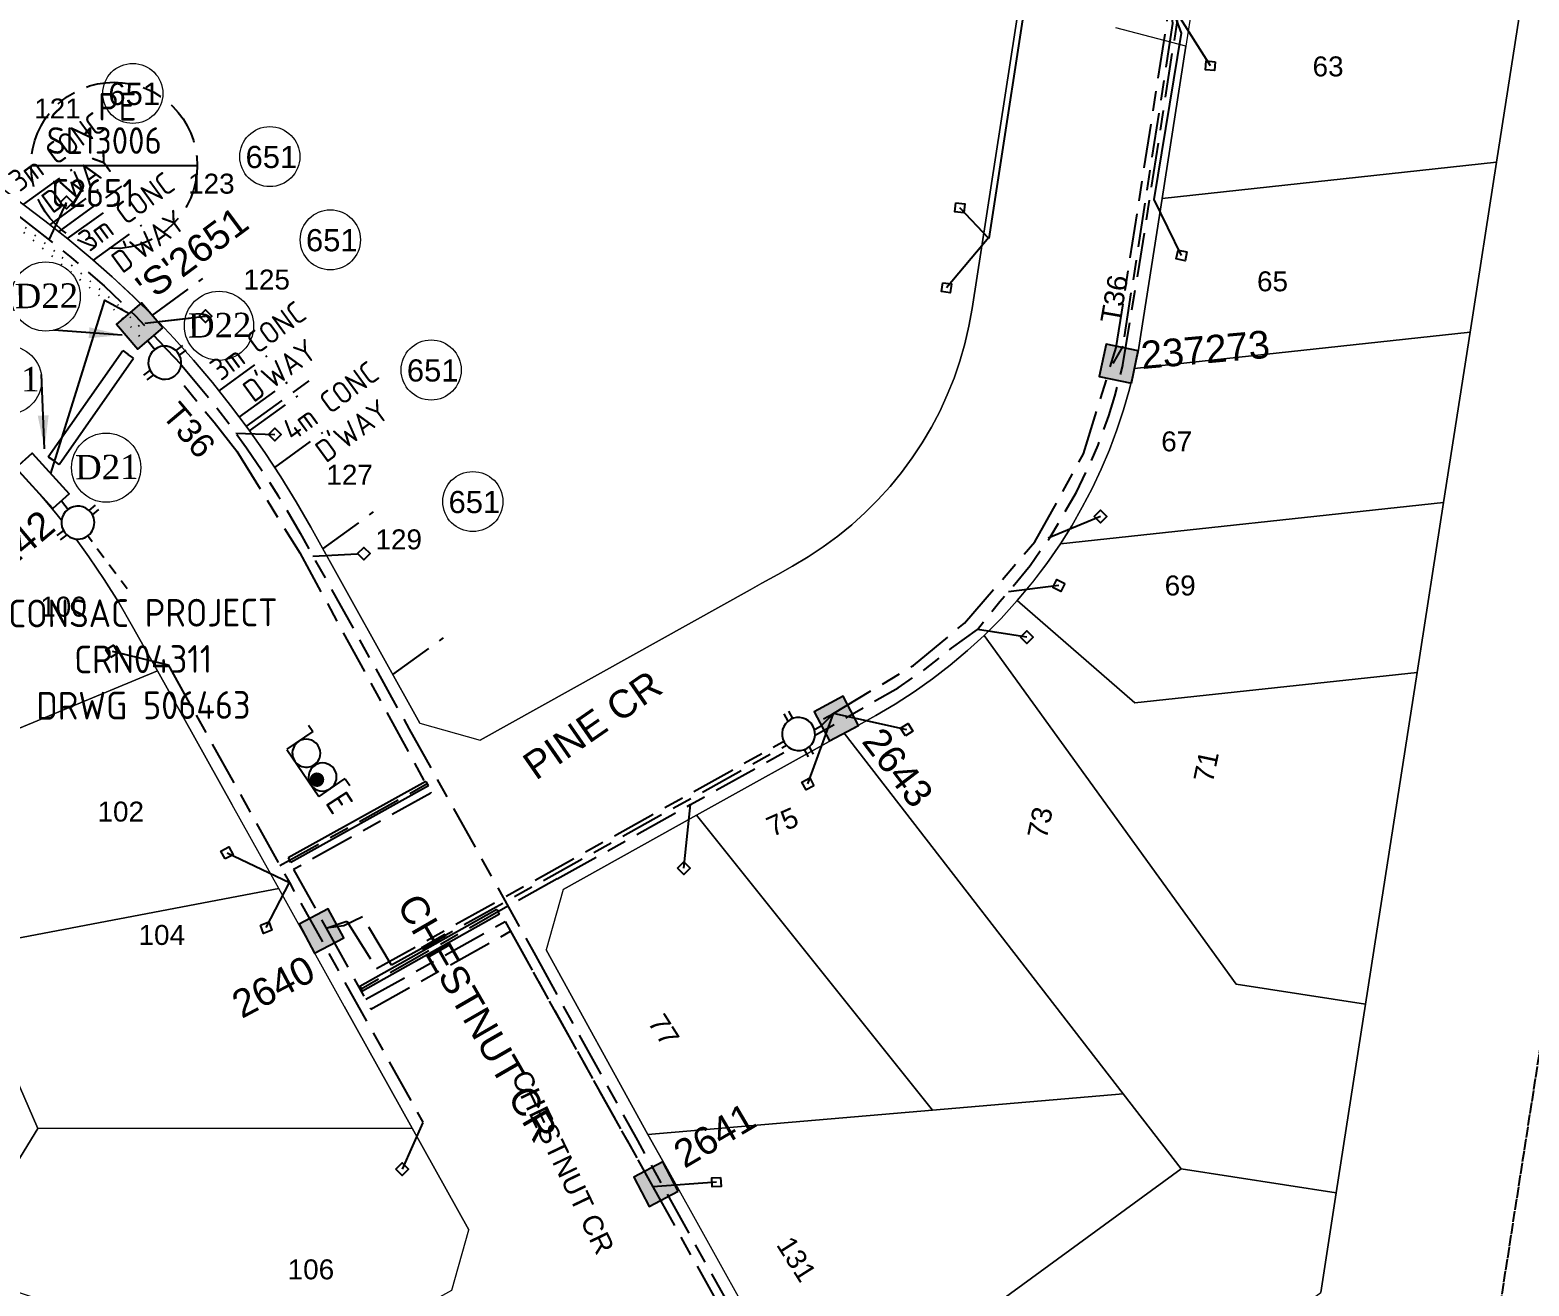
# Model space of a CAD drawing. Header units: metres. Extents: x 298214 to 299272, y 6265564 to 6266203.
# Drawn here: x 298861.9 to 298997.1, y 6265746.5 to 6265859.9 of the extents above; entities that cross this region are included whole.
import ezdxf
from ezdxf.enums import TextEntityAlignment as Align

# ---------------------------------------------------------------- set-up
doc = ezdxf.new("R2010")
doc.units = ezdxf.units.M
for name, pattern in [('Cable Exist OH', [1, 1, 0]), ('Cable Exist UG', [8.2, 4, -1.2, 1.8, -1.2]), ('Cable Remove', [2, 0, -2]), ('IECLCHAINA', [8.2, 4, -1.2, 1.8, -1.2]), ('IECLDOTA', [1.8, 1, -0.8])]:
    doc.linetypes.add(name, pattern=pattern)
doc.layers.get('0').update_dxf_attribs({"color": 6})
doc.layers.add('Cadastre Land Parcels_SP_EXT', color=9, linetype='Continuous', lineweight=5)
doc.layers.add('Cadastre Roads_SP_EXT', color=9, linetype='Continuous', lineweight=5)
for name, color, linetype in [('Duct_SP_NEW', 2, 'Continuous'), ('Equip_LV_EXT', 7, 'Continuous'), ('Equip_LV_NEW', 2, 'Continuous'), ('Equip_SP_LV_EXT', 7, 'Continuous'), ('Mains_LV_EXT', 7, 'Continuous'), ('Mains_LV_NEW_T84', 2, 'Continuous'), ('Mains_SL_EXT', 7, 'Continuous'), ('Notes_LV_MISC', 7, 'Continuous'), ('NOTES_SL_EXT', 7, 'Continuous'), ('Notes_SL_MISC', 7, 'Continuous'), ('Notes_SP_EXT', 7, 'Continuous'), ('Notes_SP_MISC', 7, 'Continuous'), ('Services_SP_EXT', 7, 'Continuous'), ('SupportsUG_SP_LV_NEW', 2, 'Continuous'), ('SupportsUG_SP_LV_SL_EXT', 7, 'Continuous'), ('Trench_SP_EXT', 7, 'Continuous'), ('UG_Details_SP_MISC', 7, 'Continuous')]:
    doc.layers.add(name, color=color, linetype=linetype)
doc.styles.add('COLUMN_LABEL', font='arial.ttf')
doc.styles.add('iecISOCP', font='isocp.shx')
doc.styles.add('iecNAME', font='times.ttf')
doc.styles.add('iecRoadName', font='arial.ttf', dxfattribs={"height": 3.5})
doc.styles.add('POLE_LABEL', font='arial.ttf')
doc.styles.get("Standard").update_dxf_attribs({"font": 'arial.ttf'})
doc.linetypes.add('IECLCABX1', pattern='A,7,-0.25,["x",Standard,S=2,R=0,X=0.2,Y=-0.8],-2.1', length=9.35)
doc.dimstyles.new('UGT1', dxfattribs={"dimtxt": 2.5, "dimasz": 2, "dimexe": 1.25, "dimexo": 0.625, "dimgap": 1, "dimtad": 1, "dimjust": 1, "dimlfac": 1000, "dimtxsty": 'iecISOCP', "dimblk1": 'M05', "dimblk2": 'NONE', "dimsah": 1, "dimcen": 0, "dimse1": 1, "dimse2": 1, "dimadec": 0, "dimazin": 0, "dimtfac": 1, "dimtmove": 0, "dimatfit": 3, "dimfxl": 1, "dimarcsym": 0})

# ---------------------------------------------------------------- blocks, each defined once
blk = doc.blocks.new('COLUMN_EXT')
blk.add_hatch(color=256).paths.add_polyline_path([(-1.49, 1.48), (-1.49, -1.49), (1.48, -1.49), (1.48, 1.48)])
blk.add_lwpolyline([(-1.49, -1.49), (1.48, -1.49), (1.48, 1.48), (-1.49, 1.48)], close=True)
for tag, height, style, flags, p in [('ASSET_NUM', 2.5, 'COLUMN_LABEL', 8, (2, 2)), ('STRUCTURE_PLANT_NUMBER', 0.2, 'POLE_LABEL', 9, (1.81, 0.03)), ('STREET_CODE', 0.2, 'COLUMN_LABEL', 9, (1.81, -0.2))]:
    blk.add_attdef(tag, text='', height=height, dxfattribs=dict(style=style, flags=flags)).set_placement(p, align=Align.MIDDLE_LEFT)
at = {"flags": 9}
for tag, p in [('COLUMN_TYPE', (1.81, -0.4)), ('OWNED_BY', (1.81, -0.6)), ('STATE', (1.81, -0.8)), ('USAGE', (1.81, -1)), ('LEGEND', (1.81, -1.2)), ('LOCATION', (1.81, -1.4)), ('STREETNAME', (1.81, -1.6)), ('SUBURB', (1.81, -1.8)), ('NOTES', (1.81, -2))]:
    blk.add_attdef(tag, text='', height=0.2, dxfattribs=at).set_placement(p, align=Align.MIDDLE_LEFT)
at = {"flags": 1}
blk.add_attdef('Z', (1.81, -2.35), '', height=0.2, dxfattribs=at)
blk = doc.blocks.new('CCP_EXT')
at = {"flags": 9}
for tag, p in [('LEGEND', (0, -1.4)), ('STATE', (0, -1.8)), ('LIFE_SUPPORT', (0, -1.6)), ('NOTES', (0, -2))]:
    blk.add_attdef(tag, text='', height=0.2, dxfattribs=at).set_placement(p, align=Align.MIDDLE_LEFT)
blk.add_wipeout([(0, 0.57), (0.57, 0), (0, -0.57), (-0.57, 0)])
blk.add_lwpolyline([(-0.57, 0), (0, 0.57), (0.57, 0), (0, -0.57), (-0.57, 0)])
at = {"flags": 1}
blk.add_attdef('Z', (0, 0), '', height=0.2, dxfattribs=at)
at = {"flags": 9}
for tag, p in [('CCP_TYPE', (0, 0)), ('CONSTRUCTED_VOLTAGE', (0, -0.2)), ('OPERATING_VOLTAGE', (0, -0.6)), ('ORIENTATION', (0, -0.8)), ('OWNED_BY', (0, -1)), ('NO_PHASES', (0, -0.4)), ('USAGE', (0, -1.2))]:
    blk.add_attdef(tag, text='', height=0.2, dxfattribs=at).set_placement(p, align=Align.MIDDLE_LEFT)
blk = doc.blocks.new('LV_UG_LINKS_OPEN_EXT')
for p, q in [((-0.25, 1.47), (-0.25, 2.22)), ((0.25, 1.47), (0.25, 2.22)), ((-0.25, -1.47), (-0.25, -2.22)), ((0.25, -1.47), (0.25, -2.22))]:
    blk.add_line(p, q)
at = {"flags": 9}
for tag, p in [('ACTUAL_STATUS', (0, 0)), ('CONSTRUCTED_VOLTAGE', (0, -0.2)), ('OPERATING_VOLTAGE', (0, -0.6)), ('ORIENTATION', (0, -0.8)), ('STATE', (0, -1)), ('SWITCH_TYPE', (0, -1.2)), ('NO_PHASES', (0, -0.4)), ('USAGE', (0, -1.4)), ('NOTES', (0, -1.6))]:
    blk.add_attdef(tag, text='', height=0.2, dxfattribs=at).set_placement(p, align=Align.MIDDLE_LEFT)
at = {"flags": 1}
blk.add_attdef('Z', (0, 0), '', height=0.2, dxfattribs=at)
blk.add_wipeout([(-0.25, 1.47), (-0.43, 1.43), (-0.61, 1.36), (-0.77, 1.28), (-0.93, 1.17), (-1.07, 1.05), (-1.19, 0.9), (-1.29, 0.75), (-1.38, 0.58), (-1.44, 0.4), (-1.48, 0.22), (-1.49, 0.03), (-1.49, -0.16), (-1.45, -0.34), (-1.4, -0.52), (-1.32, -0.69), (-1.23, -0.85), (-1.11, -1), (-0.98, -1.13), (-0.83, -1.24), (-0.66, -1.34), (-0.49, -1.41), (-0.31, -1.46), (-0.13, -1.49), (0.06, -1.49), (0.25, -1.47), (0.43, -1.43), (0.61, -1.36), (0.77, -1.28), (0.93, -1.17), (1.07, -1.05), (1.19, -0.9), (1.29, -0.75), (1.38, -0.58), (1.44, -0.4), (1.48, -0.22), (1.49, -0.03), (1.49, 0.16), (1.45, 0.34), (1.4, 0.52), (1.32, 0.69), (1.23, 0.85), (1.11, 1), (0.98, 1.13), (0.83, 1.24), (0.66, 1.34), (0.49, 1.41), (0.31, 1.46), (0.13, 1.49), (-0.06, 1.49)])
blk.add_lwpolyline([(0, -1.49, 1), (0, 1.49, 1)], format="xyb", close=True)
blk = doc.blocks.new('d2212')
at = {"layer": 'Notes_SP_EXT', "color": 1}
for p, q in [((298848.042, 6265874.283), (298848.502, 6265874.285)), ((298848.507, 6265874.285), (298848.511, 6265872.388)), ((298851.946, 6265873.521), (298851.942, 6265874.293)), ((298851.943, 6265874.293), (298852.443, 6265874.295)), ((298851.951, 6265872.396), (298851.946, 6265873.521)), ((298848.511, 6265872.384), (298851.951, 6265872.392))]:
    blk.add_line(p, q, dxfattribs=at)
for points in [[(298848.522, 6265873.233, 1), (298850.21, 6265873.23, 1)], [(298850.257, 6265873.233, 1), (298851.944, 6265873.23, 1)]]:
    blk.add_lwpolyline(points, format="xyb", close=True, dxfattribs=at)
at = {"layer": 'Notes_SP_MISC', "linetype": 'Continuous', "insert": (298852.94, 6265873.193), "char_height": 1.5, "width": 1.93709, "attachment_point": 5, "rotation": 358.65917, "style": 'iecISOCP'}
blk.add_mtext('E', dxfattribs=at)
blk = doc.blocks.new('PILLAR_NEW')
for tag, height, flags, p in [('ASSET_NUM', 2.5, 8, (2, 4)), ('STREET_CODE', 0.2, 9, (1.5, 2))]:
    blk.add_attdef(tag, text='', height=height, dxfattribs=dict(flags=flags)).set_placement(p, align=Align.MIDDLE_LEFT)
blk.add_wipeout([(-2.47, 0.99), (2.47, 0.99), (2.47, -0.99), (-2.47, -0.99)])
at = {"lineweight": -3}
blk.add_lwpolyline([(-2.47, 0.99), (2.47, 0.99), (2.47, -0.99), (-2.47, -0.99)], close=True, dxfattribs=at)
for tag, flags, p in [('OWNED_BY', 9, (1.5, 1.8)), ('OPERATED_BY', 9, (1.5, 1.6)), ('MAINTAINED_BY', 9, (1.5, 1.4)), ('STATE', 9, (1.5, 1.2)), ('SUPPORT_TYPE', 9, (1.5, 1)), ('SUBURB', 9, (1.5, 0.2)), ('STREETNAME', 9, (1.5, 0)), ('USAGE', 9, (1.5, 0.8)), ('LEGEND', 9, (1.5, 0.6)), ('PARENT', 9, (1.5, 0.4)), ('Z', 1, (1.5, -0.6)), ('LOCATION', 9, (1.5, -0.2)), ('NOTES', 9, (1.5, -0.4))]:
    blk.add_attdef(tag, text='', height=0.2, dxfattribs=dict(flags=flags)).set_placement(p, align=Align.MIDDLE_LEFT)
blk = doc.blocks.new('_None')
blk = doc.blocks.new('M05')
blk.add_hatch(color=256).paths.add_polyline_path([(-2, 0), (-0.701, -0.75), (-0.701, 0.75)])
at = {"color": 1}
blk.add_lwpolyline([(-0.701, 0.75), (-0.701, -0.75), (-2, 0)], close=True, dxfattribs=at)

msp = doc.modelspace()

# ---------------------------------------------------------------- hatches: boundary and pattern name
at = {"layer": 'Notes_SP_EXT'}
msp.add_hatch(color=256, dxfattribs=at).paths.add_polyline_path([(298887.12, 6265792.19, 0.398417), (298887.77, 6265791.57, 0.009417), (298887.82, 6265791.57, 0.4071), (298888.43, 6265792.26, 1)])

# ---------------------------------------------------------------- linework, layer by layer
at = {"layer": 'Cadastre Land Parcels_SP_EXT', "linetype": 'Continuous'}
msp.add_lwpolyline([(298822.72, 6265873.39), (298863.22, 6265842.65), (298865.3, 6265841.03), (298867.32, 6265839.35), (298869.29, 6265837.6), (298871.22, 6265835.81), (298873.08, 6265833.95), (298874.89, 6265832.04), (298876.65, 6265830.08), (298878.35, 6265828.06), (298879.98, 6265826), (298881.56, 6265823.89), (298883.07, 6265821.74), (298884.51, 6265819.54), (298885.9, 6265817.3), (298887.21, 6265815.01), (298897.05, 6265797.34), (298902.49, 6265795.79), (298926.84, 6265809.35), (298927.91, 6265809.95), (298929.34, 6265810.74), (298930.67, 6265811.5), (298932.07, 6265812.33), (298933.43, 6265813.23), (298934.75, 6265814.19), (298936.01, 6265815.23), (298937.22, 6265816.32), (298938.37, 6265817.47), (298939.46, 6265818.68), (298940.49, 6265819.94), (298941.46, 6265821.26), (298942.36, 6265822.62), (298943.19, 6265824.02), (298943.94, 6265825.46), (298944.62, 6265826.94), (298945.23, 6265828.46), (298945.76, 6265830), (298946.21, 6265831.56), (298946.58, 6265833.15), (298946.87, 6265834.75), (298951.15, 6265862.34)], dxfattribs=at)
for points in [[(298994.16, 6265847.94), (298996.85, 6265865.32), (298966.7, 6265862.06), (298966.14, 6265858.42), (298964, 6265844.67), (298994.16, 6265847.94)], [(298991.77, 6265832.6), (298994.16, 6265847.94), (298964, 6265844.67), (298962.09, 6265832.38), (298961.83, 6265830.84), (298961.51, 6265829.32), (298991.77, 6265832.6)], [(298989.38, 6265817.23), (298991.77, 6265832.6), (298961.51, 6265829.32), (298961.06, 6265827.45), (298960.53, 6265825.61), (298959.93, 6265823.79), (298959.25, 6265822), (298958.5, 6265820.23), (298957.69, 6265818.5), (298956.8, 6265816.8), (298955.85, 6265815.13), (298954.83, 6265813.51), (298989.38, 6265817.23)], [(298873.38, 6265802.06), (298871.15, 6265806.06), (298869.91, 6265808.2), (298868.59, 6265810.29), (298867.21, 6265812.34), (298865.75, 6265814.34), (298864.22, 6265816.28), (298862.63, 6265818.17), (298860.97, 6265820.01), (298859.25, 6265821.78), (298857.47, 6265823.5), (298839.26, 6265802.03), (298842.67, 6265796.79), (298846.51, 6265790.88), (298873.38, 6265802.06)], [(298987.01, 6265801.91), (298989.38, 6265817.23), (298954.83, 6265813.51), (298953.61, 6265811.74), (298952.31, 6265810.04), (298950.94, 6265808.39), (298961.55, 6265799.15), (298987.01, 6265801.91)], [(298950.94, 6265808.39), (298949.48, 6265806.78), (298947.94, 6265805.24), (298970.67, 6265773.78), (298982.35, 6265771.97), (298983.37, 6265778.55), (298983.77, 6265781.07), (298987.01, 6265801.91), (298961.55, 6265799.15), (298950.94, 6265808.39)], [(298982.35, 6265771.97), (298970.67, 6265773.78), (298947.94, 6265805.24), (298946.45, 6265803.87), (298944.89, 6265802.56), (298943.29, 6265801.32), (298941.63, 6265800.15), (298939.92, 6265799.05), (298938.17, 6265798.03), (298935.32, 6265796.44), (298960.5, 6265763.9), (298965.73, 6265757.12), (298979.71, 6265754.96), (298982.35, 6265771.97)], [(298880.11, 6265789.96), (298873.38, 6265802.06), (298846.51, 6265790.88), (298855.56, 6265776.95), (298884.33, 6265782.4), (298880.11, 6265789.96)], [(298960.5, 6265763.9), (298935.32, 6265796.44), (298922, 6265789.02), (298943.29, 6265762.42), (298960.5, 6265763.9)], [(298943.29, 6265762.42), (298922, 6265789.02), (298909.99, 6265782.33), (298908.44, 6265776.89), (298917.62, 6265760.21), (298943.29, 6265762.42)], [(298890.22, 6265771.81), (298884.33, 6265782.4), (298855.56, 6265776.95), (298862.61, 6265760.75), (298896.36, 6265760.78), (298890.22, 6265771.81)], [(298862.61, 6265760.75), (298855.56, 6265776.95), (298826.19, 6265769.6), (298826.49, 6265768.08), (298826.7, 6265766.55), (298826.83, 6265765.01), (298826.86, 6265763.47), (298826.81, 6265761.93), (298826.66, 6265760.39), (298826.43, 6265758.86), (298826.11, 6265757.35), (298854.74, 6265747.99), (298862.61, 6265760.75)], [(298965.73, 6265757.12), (298960.5, 6265763.9), (298943.29, 6265762.42), (298917.62, 6265760.21), (298919.2, 6265757.39), (298926.96, 6265743.43), (298929.88, 6265738.2), (298930.24, 6265737.55), (298930.59, 6265736.89), (298930.94, 6265736.24), (298931.28, 6265735.57), (298931.62, 6265734.91), (298931.95, 6265734.24), (298932.28, 6265733.58), (298932.6, 6265732.9), (298965.73, 6265757.12)], [(298896.36, 6265760.78), (298862.61, 6265760.75), (298854.74, 6265747.99), (298885.56, 6265737.83), (298887.01, 6265738.82), (298888.49, 6265739.76), (298890, 6265740.64), (298899.93, 6265746.17), (298901.48, 6265751.61), (298896.36, 6265760.78)], [(298978.31, 6265745.97), (298979.71, 6265754.96), (298965.73, 6265757.12), (298932.6, 6265732.9), (298933.05, 6265731.94), (298933.48, 6265730.96), (298933.92, 6265729.98), (298934.33, 6265729), (298934.73, 6265728.01), (298935.12, 6265727.01), (298935.51, 6265726.02), (298935.87, 6265725.01), (298936.24, 6265724), (298936.57, 6265722.99), (298936.91, 6265721.97), (298937.22, 6265720.95), (298937.54, 6265719.93), (298937.82, 6265718.9), (298938.11, 6265717.87), (298938.37, 6265716.84), (298978.31, 6265745.97)]]:
    msp.add_lwpolyline(points, close=True, dxfattribs=at)
at = {"layer": 'Cadastre Land Parcels_SP_EXT'}
for centre in [(298871.16, 6265854.14), (298883.52, 6265848.44), (298888.98, 6265840.93), (298898.07, 6265829.19), (298901.83, 6265817.32)]:
    msp.add_circle(centre, 2.71, dxfattribs=at)
at = {"layer": 'Cadastre Roads_SP_EXT', "linetype": 'Continuous'}
for points in [[(299011.16, 6265957.36), (299008.76, 6265942.03), (299006.39, 6265926.69), (299004.01, 6265911.35), (299001.62, 6265896.01), (298999.24, 6265880.67), (298996.85, 6265865.33), (298994.16, 6265847.94), (298991.77, 6265832.6), (298989.38, 6265817.23), (298987.01, 6265801.91), (298983.77, 6265781.07), (298983.37, 6265778.55), (298982.35, 6265771.97), (298979.71, 6265754.96), (298978.31, 6265745.97)], [(298919.16, 6265757.38), (298919.2, 6265757.39), (298917.62, 6265760.21), (298908.44, 6265776.89)]]:
    msp.add_lwpolyline(points, dxfattribs=at)
at = {"layer": 'Mains_LV_EXT', "linetype": 'Cable Remove', "ltscale": 0.5}
msp.add_lwpolyline([(298844.87, 6265854.08), (298861.31, 6265841.6), (298868.64, 6265835.48), (298872.34, 6265831.68)], dxfattribs=at)
at = {"layer": 'Mains_SL_EXT', "linetype": 'Cable Remove', "ltscale": 0.5}
msp.add_lwpolyline([(298871.78, 6265833.1), (298871.76, 6265833.12), (298869.88, 6265835), (298867.39, 6265837.15), (298864.13, 6265839.91), (298860.49, 6265842.85), (298846.77, 6265853.3), (298844.87, 6265854.08)], dxfattribs=at)
at = {"layer": 'Mains_SL_EXT', "linetype": 'Cable Exist OH'}
msp.add_lwpolyline([(298998.33, 6265769.62), (298988.39, 6265705.63), (298978.19, 6265639.99)], dxfattribs=at)
at = {"layer": 'Notes_SL_MISC', "color": 7, "linetype": 'Continuous'}
msp.add_line((298861.98, 6265847.65), (298876.98, 6265847.65), dxfattribs=at)
at = {"layer": 'Notes_SP_EXT', "lineweight": 0}
for centre in [(298863.31, 6265835.82), (298859.83, 6265828.28)]:
    msp.add_circle(centre, 3.12, dxfattribs=at)
at = {"layer": 'Notes_SP_MISC', "color": 7, "linetype": 'Cable Exist UG'}
for p, q in [((298864.51, 6265841.68), (298870.16, 6265845.77)), ((298867.63, 6265839.11), (298871.99, 6265842.26)), ((298878.94, 6265827.32), (298883.29, 6265830.47)), ((298881.4, 6265824.1), (298887.07, 6265828.2)), ((298880.77, 6265824.94), (298885.12, 6265828.1)), ((298894.62, 6265801.71), (298899.2, 6265805.02))]:
    msp.add_line(p, q, dxfattribs=at)
at = {"layer": 'Services_SP_EXT'}
msp.add_lwpolyline([(298964.67, 6265862.39), (298963, 6265862.2), (298961.64, 6265862.52), (298962.12, 6265865.14), (298952.5, 6265867.85), (298948.37, 6265841.04)], dxfattribs=at)
at = {"layer": 'UG_Details_SP_MISC'}
for p, q in [((298897.58, 6265792.07), (298885.19, 6265785.17)), ((298897.58, 6265792.07), (298897.7, 6265791.86)), ((298897.82, 6265791.66), (298897.7, 6265791.86)), ((298897.82, 6265791.66), (298885.42, 6265784.75)), ((298885.19, 6265785.17), (298885.3, 6265784.96)), ((298885.42, 6265784.75), (298885.3, 6265784.96)), ((298904.01, 6265780.53), (298891.65, 6265773.56)), ((298904.25, 6265780.11), (298891.88, 6265773.14)), ((298904.01, 6265780.53), (298904.13, 6265780.32)), ((298904.25, 6265780.11), (298904.13, 6265780.32)), ((298891.65, 6265773.56), (298891.76, 6265773.35)), ((298891.88, 6265773.14), (298891.76, 6265773.35))]:
    msp.add_line(p, q, dxfattribs=at)
at = {"layer": 'UG_Details_SP_MISC', "color": 7, "linetype": 'Cable Exist UG', "flags": 128}
for points in [[(298896.09, 6265796.8), (298907.48, 6265776.36)], [(298884.43, 6265784.48), (298898.57, 6265792.35)], [(298909.45, 6265783.29), (298905, 6265780.81)], [(298905, 6265780.81), (298890.83, 6265772.82)]]:
    msp.add_lwpolyline(points, dxfattribs=at)

# ---------------------------------------------------------------- block references
at = {"layer": 'Notes_SP_EXT', "color": 7, "linetype": 'Cable Exist UG', "xscale": 1.5, "yscale": 1.5, "zscale": 1.5, "rotation": 304.2504732711663}
msp.add_blockref('d2212', (-7722323.27, 1346570.6), dxfattribs=at)
at = {"layer": 'SupportsUG_SP_LV_SL_EXT'}
ref = msp.add_blockref('COLUMN_EXT', (298871.78, 6265833.16), dxfattribs=dict(at, rotation=130.5927008421155))
ref.add_attrib('ASSET_NUM', "'S'2651", dxfattribs={"layer": '0', "height": 2.5, "rotation": 36.5324, "style": 'COLUMN_LABEL'}).set_placement((298873.1, 6265834.66), align=Align.BOTTOM_LEFT)
ref = msp.add_blockref('COLUMN_EXT', (298960.09, 6265829.77), dxfattribs=dict(at, rotation=78.08141508088399))
ref.add_attrib('ASSET_NUM', '237273', dxfattribs={"layer": '0', "height": 2.5, "rotation": 5.0754, "style": 'COLUMN_LABEL'}).set_placement((298962.09, 6265830.52), align=Align.MIDDLE_LEFT)
ref = msp.add_blockref('COLUMN_EXT', (298934.62, 6265797.75), dxfattribs=dict(at, rotation=27.99826475168089))
ref.add_attrib('ASSET_NUM', '2643', dxfattribs={"layer": '0', "height": 2.5, "rotation": 307.3181, "style": 'COLUMN_LABEL'}).set_placement((298938.82, 6265797.18), align=Align.TOP_LEFT)
ref = msp.add_blockref('COLUMN_EXT', (298888.18, 6265778.57), dxfattribs=dict(at, rotation=297.9538365020563))
ref.add_attrib('ASSET_NUM', '2640', dxfattribs={"layer": '0', "height": 2.5, "rotation": 27.9901, "style": 'COLUMN_LABEL'}).set_placement((298887.26, 6265775.38), align=Align.MIDDLE_RIGHT)
ref = msp.add_blockref('COLUMN_EXT', (298918.35, 6265755.74), dxfattribs=dict(at, rotation=117.8815866842975))
ref.add_attrib('ASSET_NUM', '2641', dxfattribs={"layer": '0', "height": 2.5, "rotation": 30.5027, "style": 'COLUMN_LABEL'}).set_placement((298919.65, 6265759.26), align=Align.TOP_LEFT)

# ---------------------------------------------------------------- texts
at = {"layer": 'Cadastre Land Parcels_SP_EXT'}
for s, height, p in [('63', 1.8, (298977.57, 6265855.68)), ('651', 2, (298868.96, 6265853.1)), ('121', 1.8, (298862.27, 6265851.88)), ('651', 2, (298881.33, 6265847.41)), ('123', 1.8, (298876.15, 6265845.1)), ('651', 2, (298886.78, 6265839.9)), ('125', 1.8, (298881.14, 6265836.45)), ('65', 1.8, (298972.56, 6265836.29)), ('651', 2, (298895.88, 6265828.15)), ('67', 1.8, (298963.92, 6265821.85)), ('127', 1.8, (298888.62, 6265818.84)), ('651', 2, (298899.64, 6265816.28)), ('129', 1.8, (298893.05, 6265813.01)), ('69', 1.8, (298964.23, 6265808.85)), ('100', 1.8, (298862.81, 6265806.94)), ('102', 1.8, (298867.98, 6265788.45)), ('104', 1.8, (298871.68, 6265777.32)), ('106', 1.8, (298885.13, 6265747.15))]:
    msp.add_text(s, height=height, dxfattribs=at).set_placement(p)
for s, rotation, p in [('71', 78.0509, (298968.56, 6265791.87)), ('75', 23.8739, (298928.83, 6265787.04)), ('73', 78.0849, (298953.58, 6265786.8)), ('77', 302.3718, (298917.55, 6265770.34)), ('131', 302.3474, (298929.15, 6265750.27))]:
    msp.add_text(s, height=1.8, rotation=rotation, dxfattribs=at).set_placement(p)
at = {"layer": 'Cadastre Roads_SP_EXT', "color": 1}
for s, rotation, p in [('PINE CR', 34.7441, (298907.51, 6265792.11)), ('CHESTNUT CR', 299.9934, (298894.92, 6265780.97))]:
    msp.add_text(s, height=2.5, rotation=rotation, dxfattribs=at).set_placement(p)
at = {"layer": 'Cadastre Roads_SP_EXT'}
msp.add_text('CHESTNUT CR', height=1.8, rotation=295.6024, dxfattribs=at).set_placement((298905.26, 6265765.46))
at = {"layer": 'Mains_LV_EXT'}
for height, rotation, p in [(1.8, 80.0501, (298960.19, 6265833.31)), (2.2, 310.1492, (298873.69, 6265825.09))]:
    msp.add_text('T36', height=height, rotation=rotation, dxfattribs=at).set_placement(p)
at = {"layer": 'NOTES_SL_EXT', "insert": (298868.03, 6265854.19), "char_height": 2.5, "width": 5.0547, "attachment_point": 1, "style": 'iecRoadName'}
msp.add_mtext('{\\Fisocp|c0;PE}', dxfattribs=at)
at = {"layer": 'Notes_SL_MISC', "insert": (298863.41, 6265851.09), "char_height": 2.4, "width": 13.6426, "attachment_point": 1, "style": 'iecRoadName'}
msp.add_mtext('{\\Fisocp|c0;SL13006}', dxfattribs=at)
at = {"layer": 'Notes_SP_EXT', "style": 'iecNAME'}
for s, p in [('D22', (298860.52, 6265834.76)), ('D21', (298857.03, 6265827.21))]:
    msp.add_text(s, height=2.2, rotation=0.5671, dxfattribs=at).set_placement(p)

# ---------------------------------------------------------------- leaders
at = {"layer": 'Notes_SP_EXT', "lineweight": 0}
msp.add_leader([(298870.21, 6265832.34), (298864.04, 6265832.77)], dimstyle='UGT1', override={"dimasz": 3, "dimgap": 1, "dimtad": 0}, dxfattribs=at)

# ---------------------------------------------------------------- next in the draw order: block references
at = {"layer": 'Services_SP_EXT'}
for p, rotation in [((298968.35, 6265856.64), 219.5967349230567), ((298945.75, 6265843.82), 309.0729676699514), ((298965.76, 6265839.53), 212.4446283995785), ((298944.55, 6265836.61), 306.876843788157), ((298954.69, 6265809.75), 199.2313510939989), ((298869.29, 6265803.81), 76.75309842610042), ((298940.97, 6265796.74), 77.634128672115), ((298932.05, 6265791.85), 163.2364932192893), ((298879.66, 6265785.62), 73.62129221524872), ((298883.19, 6265778.88), 335.7208635102152), ((298923.8, 6265755.92), 228.2887741306826)]:
    msp.add_blockref('CCP_EXT', p, dxfattribs=dict(at, rotation=rotation))
for p in [(298877.73, 6265834.05), (298958.43, 6265815.98), (298891.99, 6265812.62), (298951.8, 6265805.09), (298920.86, 6265784.24), (298895.45, 6265757.1)]:
    msp.add_blockref('CCP_EXT', p, dxfattribs=at)

# ---------------------------------------------------------------- next in the draw order: linework, layer by layer
at = {"layer": 'Cadastre Roads_SP_EXT', "linetype": 'Continuous'}
for points in [[(298897.05, 6265797.34), (298887.21, 6265815.01), (298885.9, 6265817.3), (298884.52, 6265819.54), (298883.07, 6265821.74), (298881.56, 6265823.89), (298879.98, 6265826), (298878.35, 6265828.06), (298876.65, 6265830.08), (298874.89, 6265832.04), (298873.08, 6265833.95), (298871.22, 6265835.8), (298869.29, 6265837.6), (298867.32, 6265839.35), (298865.3, 6265841.03), (298863.22, 6265842.65), (298822.72, 6265873.39), (298822.72, 6265873.39)], [(298951.15, 6265862.34), (298946.87, 6265834.75), (298946.58, 6265833.15), (298946.21, 6265831.56), (298945.76, 6265830), (298945.23, 6265828.46), (298944.62, 6265826.94), (298943.94, 6265825.46), (298943.19, 6265824.02), (298942.36, 6265822.62), (298941.46, 6265821.26), (298940.5, 6265819.94), (298939.46, 6265818.68), (298938.37, 6265817.47), (298937.22, 6265816.32), (298936.01, 6265815.22), (298934.75, 6265814.19), (298933.43, 6265813.23), (298932.07, 6265812.33), (298930.67, 6265811.5), (298929.34, 6265810.74), (298927.91, 6265809.95), (298926.84, 6265809.35), (298902.49, 6265795.79), (298902.49, 6265795.79)], [(298909.99, 6265782.33), (298922, 6265789.02), (298935.32, 6265796.44), (298938.17, 6265798.03), (298939.92, 6265799.05), (298941.63, 6265800.15), (298943.29, 6265801.32), (298944.89, 6265802.56), (298946.45, 6265803.87), (298947.94, 6265805.24), (298949.48, 6265806.78), (298950.94, 6265808.39), (298952.31, 6265810.03), (298953.61, 6265811.74), (298954.83, 6265813.51), (298955.85, 6265815.13), (298956.8, 6265816.8), (298957.69, 6265818.5), (298958.5, 6265820.23), (298959.25, 6265822), (298959.93, 6265823.79), (298960.53, 6265825.61), (298961.06, 6265827.45), (298961.51, 6265829.32), (298961.83, 6265830.84), (298962.09, 6265832.38), (298964, 6265844.67), (298966.14, 6265858.42), (298959.82, 6265860.07)], [(298811.17, 6265859.08), (298819.03, 6265853.11), (298834.96, 6265841.02), (298852.11, 6265828), (298853.94, 6265826.56), (298855.73, 6265825.05), (298857.47, 6265823.5), (298859.25, 6265821.78), (298860.97, 6265820.01), (298862.63, 6265818.17), (298864.22, 6265816.28), (298865.75, 6265814.34), (298867.21, 6265812.34), (298868.59, 6265810.29), (298869.91, 6265808.2), (298871.15, 6265806.06), (298873.38, 6265802.06), (298880.11, 6265789.96), (298880.13, 6265789.97)], [(298890.22, 6265771.81), (298896.36, 6265760.78), (298901.48, 6265751.61), (298901.48, 6265751.61)]]:
    msp.add_lwpolyline(points, dxfattribs=at)
at = {"layer": 'Mains_LV_EXT', "linetype": 'Cable Exist UG'}
for points in [[(298934.31, 6265798.18), (298941.58, 6265802.54), (298946.19, 6265806.36), (298952.52, 6265813.69), (298956.92, 6265821.62), (298959.86, 6265831.22), (298964.72, 6265862.38)], [(298872.51, 6265831.82), (298878.49, 6265824.47), (298880.54, 6265821.86), (298886.22, 6265812.69), (298898.04, 6265791.02), (298885.66, 6265784.12), (298888.61, 6265778.82)], [(298888.61, 6265778.82), (298890.48, 6265779.46), (298893.14, 6265775.18), (298934.35, 6265798.2)], [(298888.61, 6265778.82), (298892.17, 6265772.42), (298904.74, 6265779.42), (298918.07, 6265755.49)], [(298918.07, 6265755.49), (298930.51, 6265733.15), (298934.92, 6265721.72), (298937.43, 6265712.13), (298938.64, 6265702.8)]]:
    msp.add_lwpolyline(points, dxfattribs=at)
at = {"layer": 'Mains_SL_EXT', "linetype": 'Cable Exist UG'}
for points in [[(298964.72, 6265862.38), (298964.95, 6265860.45), (298960.45, 6265831.35), (298959.55, 6265829.78)], [(298934.35, 6265798.2), (298933.19, 6265797.02), (298894.5, 6265775.48), (298891.88, 6265779.86), (298890.21, 6265779.04), (298888.61, 6265778.82)], [(298888.61, 6265778.82), (298892.64, 6265771.53), (298905.23, 6265778.55), (298918.07, 6265755.49)], [(298918.07, 6265755.49), (298930.51, 6265733.15), (298934.32, 6265723.29), (298937.43, 6265712.13), (298938.61, 6265702.83)]]:
    msp.add_lwpolyline(points, dxfattribs=at)
at = {"layer": 'Notes_SP_MISC', "color": 7, "linetype": 'Cable Exist UG'}
for p, q in [((298872.91, 6265834.12), (298877.49, 6265837.44)), ((298888.3, 6265813.06), (298892.87, 6265816.38))]:
    msp.add_line(p, q, dxfattribs=at)
at = {"layer": 'Services_SP_EXT'}
for points in [[(298965.76, 6265839.53), (298963.27, 6265844.56), (298965.75, 6265859.58), (298964.72, 6265862.38)], [(298968.35, 6265856.64), (298964.72, 6265862.38)], [(298948.37, 6265841.04), (298945.75, 6265843.82)], [(298948.38, 6265841.13), (298944.55, 6265836.61)], [(298872.26, 6265833.41), (298877.73, 6265834.05)], [(298958.43, 6265815.98), (298953.72, 6265814.03)], [(298954.69, 6265809.75), (298950.15, 6265809.19)], [(298951.8, 6265805.09), (298947.36, 6265805.79)], [(298869.29, 6265803.81), (298874.34, 6265802.59)], [(298932.05, 6265791.85), (298934.35, 6265798.2)], [(298940.97, 6265796.74), (298934.35, 6265798.2)], [(298920.86, 6265784.24), (298921.46, 6265789.98)], [(298879.66, 6265785.62), (298885.29, 6265782.94)], [(298883.19, 6265778.88), (298885.29, 6265782.94)], [(298897.32, 6265761.31), (298895.45, 6265757.1)], [(298923.8, 6265755.92), (298918.07, 6265755.49)]]:
    msp.add_lwpolyline(points, dxfattribs=at)
at = {"layer": 'Trench_SP_EXT', "linetype": 'Cable Exist UG'}
for points in [[(298872.26, 6265833.41), (298877.73, 6265834.05)], [(298887.41, 6265812.4), (298891.99, 6265812.62)]]:
    msp.add_lwpolyline(points, dxfattribs=at)
at = {"layer": 'UG_Details_SP_MISC', "color": 7, "linetype": 'Cable Exist UG', "flags": 128}
for points in [[(298960.43, 6265829.5), (298961.96, 6265838.7), (298962.92, 6265844.84), (298965.05, 6265858.59), (298966.36, 6265867.03), (298967.97, 6265877.38), (298970.38, 6265892.92), (298972.77, 6265908.26)], [(298909.45, 6265783.29), (298921.46, 6265789.98), (298928.12, 6265793.69), (298934.71, 6265797.36), (298940.19, 6265800.53), (298942.63, 6265802.2), (298945.01, 6265804.09), (298947.36, 6265805.79), (298949.37, 6265808.29), (298950.08, 6265809.11), (298952.09, 6265811.56), (298953.9, 6265814.11), (298956.27, 6265818.17), (298957.5, 6265820.69), (298958.23, 6265822.4), (298959.18, 6265825.05), (298959.74, 6265826.83), (298960.45, 6265829.59)], [(298874.34, 6265802.59), (298885.29, 6265782.94), (298897.32, 6265761.32)], [(298907.48, 6265776.36), (298916.67, 6265759.67), (298926, 6265742.9), (298929.79, 6265736.05), (298931.6, 6265732.44), (298935.2, 6265723.62), (298936.48, 6265719.62), (298937.3, 6265716.58), (298939.05, 6265708.09), (298939.66, 6265702.92)]]:
    msp.add_lwpolyline(points, dxfattribs=at)

# ---------------------------------------------------------------- next in the draw order: texts
at = {"layer": 'Notes_SP_EXT', "lineweight": 0, "insert": (298883.43, 6265830.49), "char_height": 2, "width": 15.0675, "attachment_point": 5, "rotation": 36.1654, "style": 'iecISOCP'}
msp.add_mtext("3m CONC D'WAY", dxfattribs=at)

# ---------------------------------------------------------------- next in the draw order: block references
at = {"layer": 'Equip_LV_EXT', "rotation": 307.0828094865965}
msp.add_blockref('LV_UG_LINKS_OPEN_EXT', (298874.04, 6265829.85), dxfattribs=at)
at = {"layer": 'Equip_SP_LV_EXT', "rotation": 29.56689569203912}
msp.add_blockref('LV_UG_LINKS_OPEN_EXT', (298931.21, 6265796.35), dxfattribs=at)
at = {"layer": 'SupportsUG_SP_LV_NEW'}
ref = msp.add_blockref('PILLAR_NEW', (298863.02, 6265819.19), dxfattribs=dict(at, rotation=132.2045782360898))
ref.add_attrib('ASSET_NUM', "'S'152142", dxfattribs={"height": 2.5, "rotation": 40}).set_placement((298851.82, 6265805.92), align=Align.MIDDLE_LEFT)

# ---------------------------------------------------------------- next in the draw order: linework, layer by layer
at = {"layer": 'Duct_SP_NEW'}
for p, q in [((298863.54, 6265821.35), (298870.25, 6265830.94)), ((298870.25, 6265830.94), (298870.74, 6265830.6)), ((298864.52, 6265820.66), (298871.24, 6265830.25)), ((298871.24, 6265830.25), (298870.74, 6265830.6)), ((298863.54, 6265821.35), (298864.03, 6265821.01)), ((298864.52, 6265820.66), (298864.03, 6265821.01))]:
    msp.add_line(p, q, dxfattribs=at)
at = {"layer": 'Mains_LV_NEW_T84', "color": 2, "linetype": 'IECLCABX1', "flags": 128}
msp.add_lwpolyline([(298863.76, 6265819.86), (298868.64, 6265835.48), (298870.82, 6265834.28)], dxfattribs=at)
at = {"layer": 'Mains_LV_NEW_T84', "color": 2, "linetype": 'IECLDOTA', "flags": 128}
msp.add_lwpolyline([(298864.73, 6265817.4), (298870.65, 6265809.48)], dxfattribs=at)
at = {"layer": 'Notes_LV_MISC', "lineweight": 0}
msp.add_circle((298878.94, 6265833.18), 3.12, dxfattribs=at)
at = {"layer": 'UG_Details_SP_MISC', "color": 7, "linetype": 'Cable Exist UG', "flags": 128}
for points in [[(298788.92, 6265897.7), (298794.37, 6265893.54), (298798.91, 6265890.09), (298802.38, 6265887.46), (298812.22, 6265879.99), (298815.74, 6265877.32), (298822.06, 6265872.52), (298842.31, 6265857.15), (298862.54, 6265841.79), (298865.61, 6265839.34), (298868.57, 6265836.78), (298871.37, 6265834.1), (298875.48, 6265829.73)], [(298875.44, 6265829.78), (298878.3, 6265826.34), (298879.89, 6265824.29), (298881.41, 6265822.18), (298882.87, 6265820.03), (298884.27, 6265817.83), (298884.95, 6265816.73), (298886.25, 6265814.47), (298891.17, 6265805.64), (298896.09, 6265796.8)]]:
    msp.add_lwpolyline(points, dxfattribs=at)

# ---------------------------------------------------------------- next in the draw order: texts
at = {"layer": 'Equip_LV_NEW', "linetype": 'Continuous', "insert": (298872.1, 6265803.1), "char_height": 2.5, "width": 26.9995, "attachment_point": 5, "rotation": 0.2778, "style": 'iecISOCP'}
msp.add_mtext('CONSAC PROJECT CRN04311\\PDRWG 506463', dxfattribs=at)
at = {"layer": 'Notes_LV_MISC', "style": 'iecNAME'}
for s, p in [('D22', (298876.15, 6265832.11)), ('D21', (298865.97, 6265819.31))]:
    msp.add_text(s, height=2.2, rotation=0.5671, dxfattribs=at).set_placement(p)

# ---------------------------------------------------------------- next in the draw order: leaders
at = {"layer": 'Notes_SP_EXT', "lineweight": 0}
msp.add_leader([(298863.2, 6265822.09), (298862.94, 6265828.79)], dimstyle='UGT1', override={"dimasz": 3, "dimgap": 1, "dimtad": 0}, dxfattribs=at)

# ---------------------------------------------------------------- next in the draw order: block references
at = {"layer": 'Equip_LV_NEW', "rotation": 308.1197452155854}
msp.add_blockref('LV_UG_LINKS_OPEN_EXT', (298866.21, 6265815.42), dxfattribs=at)
at = {"layer": 'Services_SP_EXT'}
for p in [(298865.17, 6265844.31), (298883.96, 6265823.37)]:
    msp.add_blockref('CCP_EXT', p, dxfattribs=at)

# ---------------------------------------------------------------- next in the draw order: linework, layer by layer
at = {"layer": 'Notes_LV_MISC', "lineweight": 0}
msp.add_circle((298868.76, 6265820.38), 3.12, dxfattribs=at)
at = {"layer": 'Notes_SL_MISC', "color": 7, "linetype": 'IECLCHAINA'}
msp.add_circle((298869.48, 6265847.65), 7.5, dxfattribs=at)
at = {"layer": 'Notes_SP_MISC', "color": 7, "linetype": 'Cable Exist UG'}
for p, q in [((298861.34, 6265844.14), (298865.69, 6265847.29)), ((298863.73, 6265842.32), (298868.08, 6265845.47)), ((298865.28, 6265841.04), (298869.64, 6265844.19)), ((298881.7, 6265823.7), (298886.05, 6265826.85)), ((298883.96, 6265820.39), (298888.31, 6265823.55))]:
    msp.add_line(p, q, dxfattribs=at)
at = {"layer": 'Services_SP_EXT'}
msp.add_lwpolyline([(298863.63, 6265840.92), (298865.17, 6265844.31)], dxfattribs=at)
at = {"layer": 'Trench_SP_EXT', "linetype": 'Cable Exist UG'}
for points in [[(298863.63, 6265840.92), (298865.17, 6265844.31)], [(298880.46, 6265823.5), (298883.96, 6265823.37)]]:
    msp.add_lwpolyline(points, dxfattribs=at)

# ---------------------------------------------------------------- next in the draw order: texts
at = {"layer": 'Notes_SL_MISC', "insert": (298863.8, 6265846.41), "char_height": 2.5, "width": 13.6426, "attachment_point": 1, "style": 'iecRoadName'}
msp.add_mtext('{\\Fisocp|c0;C2651}', dxfattribs=at)
at = {"layer": 'Notes_SP_EXT', "lineweight": 0, "char_height": 2, "width": 15.0675, "attachment_point": 5, "rotation": 36.1654, "style": 'iecISOCP'}
for s, insert in [("3m CONC D'WAY", (298865.28, 6265847.53)), ("3m CONC D'WAY", (298871.58, 6265842.13)), ("4m CONC D'WAY", (298889.96, 6265825.05))]:
    msp.add_mtext(s, dxfattribs=dict(at, insert=insert))

doc.saveas('drawing.dxf')
